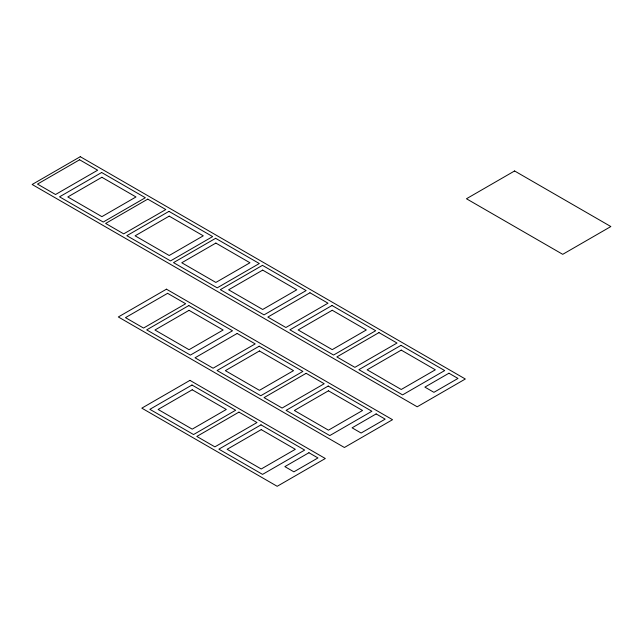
<?xml version="1.0" encoding="UTF-8"?>
<svg xmlns="http://www.w3.org/2000/svg" width="643" height="643" viewBox="0 0 643 643"><rect width="100%" height="100%" fill="white"/><g stroke="black" fill="none" stroke-linecap="round" stroke-linejoin="round"><path stroke-width="0.96" d="M80.279 156.699L32.15 184.485L417.203 406.794L465.331 379.008L80.279 156.699M79.603 159.777L37.487 184.091L55.539 194.516L97.656 170.202L79.603 159.777M101.658 172.509L59.542 196.83L103.218 222.044L145.334 197.731L101.658 172.509M101.891 177.275L67.796 196.959L101.891 216.643L135.978 196.959L101.891 177.275M147.753 199.129L105.637 223.442L123.689 233.859L165.806 209.546L147.753 199.129M168.964 211.37L126.848 235.684L170.524 260.905L212.64 236.592L168.964 211.37M169.197 216.136L135.102 235.82L169.197 255.504L203.284 235.82L169.197 216.136M215.63 238.312L173.514 262.633L217.197 287.847L259.314 263.534L215.63 238.312M215.863 243.078L181.768 262.762L215.863 282.446L249.958 262.762L215.863 243.078M166.457 289.181L118.328 316.967L344.399 447.496L392.527 419.702L166.457 289.181M167.606 293.321L125.489 317.634L143.542 328.051L185.658 303.737L167.606 293.321M188.809 305.562L146.7 329.875L190.376 355.097L232.493 330.783L188.809 305.562M262.457 265.35L220.34 289.663L264.024 314.885L306.14 290.572L262.457 265.35M189.042 310.328L154.955 330.012L189.042 349.696L223.137 330.012L189.042 310.328M262.69 270.116L228.603 289.8L262.69 309.484L296.785 289.8L262.69 270.116M514.585 170.966L466.456 198.759L562.721 254.331L610.85 226.545L514.585 170.966M237.154 333.468L195.038 357.789L213.09 368.206L255.199 343.892L237.154 333.468M309.958 292.774L267.842 317.087L285.894 327.504L328.002 303.191L309.958 292.774M189.95 380.367L141.822 408.152L277.181 486.301L325.31 458.515L189.95 380.367M191.984 385.012L149.867 409.326L193.551 434.547L235.668 410.234L191.984 385.012M259.209 346.199L217.093 370.521L260.769 395.734L302.885 371.421L259.209 346.199M332.005 305.505L289.897 329.819L333.572 355.04L375.689 330.719L332.005 305.505M192.217 389.779L158.122 409.462L192.217 429.146L226.312 409.462L192.217 389.779M259.442 350.965L225.347 370.649L259.442 390.333L293.529 370.649L259.442 350.965M332.238 310.272L298.151 329.955L332.238 349.639L366.333 329.955L332.238 310.272M238.939 412.123L196.822 436.436L214.875 446.861L256.991 422.539L238.939 412.123M306.156 373.31L264.048 397.623L282.092 408.048L324.209 383.734L306.156 373.31M378.96 332.616L336.852 356.929L354.896 367.346L397.012 343.032L378.96 332.616M260.994 424.854L218.877 449.168L262.553 474.389L304.669 450.076L260.994 424.854M328.211 386.041L286.095 410.363L329.779 435.576L371.895 411.263L328.211 386.041M401.015 345.347L358.898 369.661L402.582 394.882L444.699 370.561L401.015 345.347M261.227 429.62L227.132 449.304L261.227 468.988L295.322 449.304L261.227 429.62M328.444 390.807L294.357 410.491L328.444 430.175L362.539 410.491L328.444 390.807M401.248 350.113L367.153 369.797L401.248 389.481L435.343 369.797L401.248 350.113M308.929 452.736L284.865 466.625L293.883 471.833L317.955 457.945L308.929 452.736M376.147 413.923L352.083 427.82L361.109 433.028L385.173 419.132L376.147 413.923M448.951 373.221L424.886 387.118L433.912 392.326L457.977 378.438L448.951 373.221"/></g></svg>
